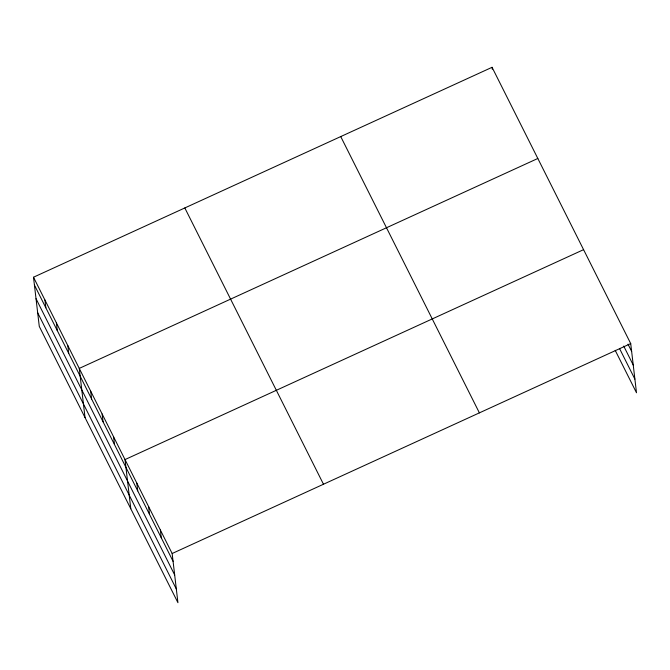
<?xml version="1.0" encoding="UTF-8"?>
<svg xmlns="http://www.w3.org/2000/svg" width="670" height="670" viewBox="0 0 670 670"><rect width="100%" height="100%" fill="white"/><g stroke="black" fill="none" stroke-linecap="round" stroke-linejoin="round"><path stroke-width="1" d="M33.5 277.221L172.156 553.512L177.935 602.698L39.279 326.407L33.5 277.221L492.065 67.302L630.721 343.593L636.5 392.779L615.194 350.326M537.817 158.48L79.261 368.399L85.031 417.578M583.578 249.659L125.014 459.578L130.792 508.756M172.156 553.512L630.721 343.593M628.016 344.179L631.643 351.398M623.72 346.089L633.242 365.058M619.482 348.408L634.892 379.12M340.737 136.58L479.393 412.871M184.828 207.951L323.484 484.243M34.413 285.026L173.078 561.318M36.021 298.686L174.677 574.977M37.671 312.748L176.336 589.039M492.065 67.302L492.291 69.253M160.373 530.029L161.294 537.834M148.589 506.545L149.502 514.351M136.797 483.062L137.719 490.867M113.573 436.781L114.495 444.587M102.133 413.985L103.054 421.79M90.693 391.196L91.614 399.002M67.821 345.603L68.734 353.408M56.38 322.814L57.293 330.62M44.94 300.018L45.853 307.823"/></g></svg>
